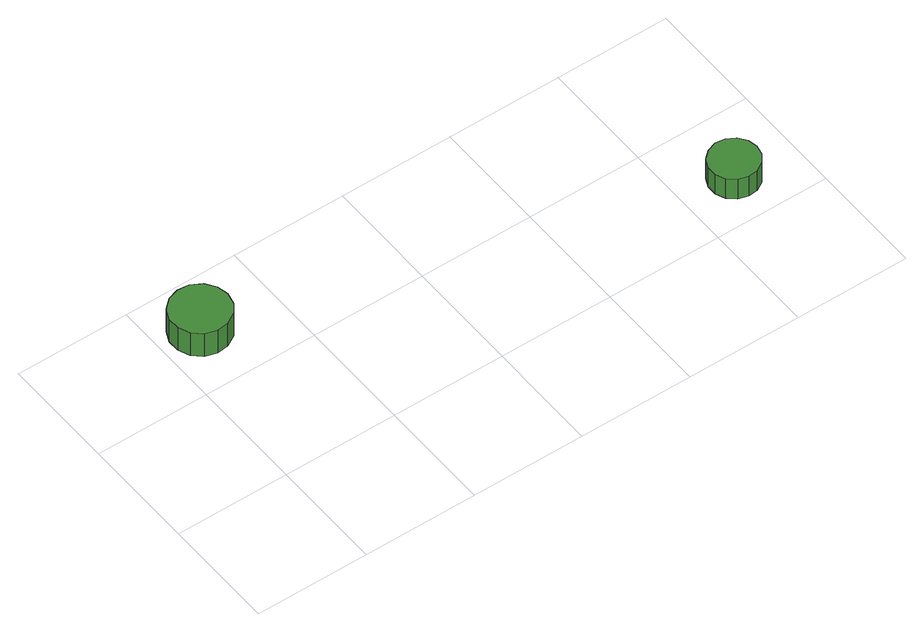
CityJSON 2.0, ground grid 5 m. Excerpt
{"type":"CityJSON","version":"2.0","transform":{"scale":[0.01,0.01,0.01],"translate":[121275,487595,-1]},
"CityObjects":{
"tree1":{"type":"SolitaryVegetationObject","attributes":{"function":"something"},"geometry":[{"type":"MultiSurface","lod":"1","boundaries":[[[0,1,2,3,4,5,6,7,8,9,10,11,12,13,14]],[[15,16,17,18,19,20,21,22,23,24,25,26,27,28,29]],[[0,29,28,1]],[[1,28,27,2]],[[2,27,26,3]],[[3,26,25,4]],[[4,25,24,5]],[[5,24,23,6]],[[6,23,22,7]],[[7,22,21,8]],[[8,21,20,9]],[[9,20,19,10]],[[10,19,18,11]],[[11,18,17,12]],[[12,17,16,13]],[[13,16,15,14]],[[14,15,29,0]]]}]},
"tree2":{"type":"SolitaryVegetationObject","attributes":{"function":"something"},"geometry":[{"type":"MultiSurface","lod":"1","boundaries":[[[30,31,32,33,34,35,36,37,38,39,40,41,42,43,44]],[[45,46,47,48,49,50,51,52,53,54,55,56,57,58,59]],[[30,59,58,31]],[[31,58,57,32]],[[32,57,56,33]],[[33,56,55,34]],[[34,55,54,35]],[[35,54,53,36]],[[36,53,52,37]],[[37,52,51,38]],[[38,51,50,39]],[[39,50,49,40]],[[40,49,48,41]],[[41,48,47,42]],[[42,47,46,43]],[[43,46,45,44]],[[44,45,59,30]]]}]}
},
"vertices":[
[299,770,188],[288,821,188],[257,864,188],[211,891,188],[159,896,188],[109,880,188],[69,844,188],[48,796,188],[48,744,188],[69,695,188],[109,660,188],[159,644,188],[211,649,188],[257,676,188],[288,718,188],[288,718,63],[257,676,63],[211,649,63],[159,644,63],[109,660,63],[69,695,63],[48,744,63],[48,796,63],[69,844,63],[109,880,63],[159,896,63],[211,891,63],[257,864,63],[288,821,63],[299,770,63],
[2330,200,176],[2321,242,176],[2295,278,176],[2257,300,176],[2214,305,176],[2172,291,176],[2139,262,176],[2121,221,176],[2121,178,176],[2139,137,176],[2172,108,176],[2214,95,176],[2257,99,176],[2295,121,176],[2321,157,176],[2321,157,68],[2295,121,68],[2257,99,68],[2214,95,68],[2172,108,68],[2139,137,68],[2121,178,68],[2121,221,68],[2139,262,68],[2172,291,68],[2214,305,68],[2257,300,68],[2295,278,68],[2321,242,68],[2330,200,68]
]}
